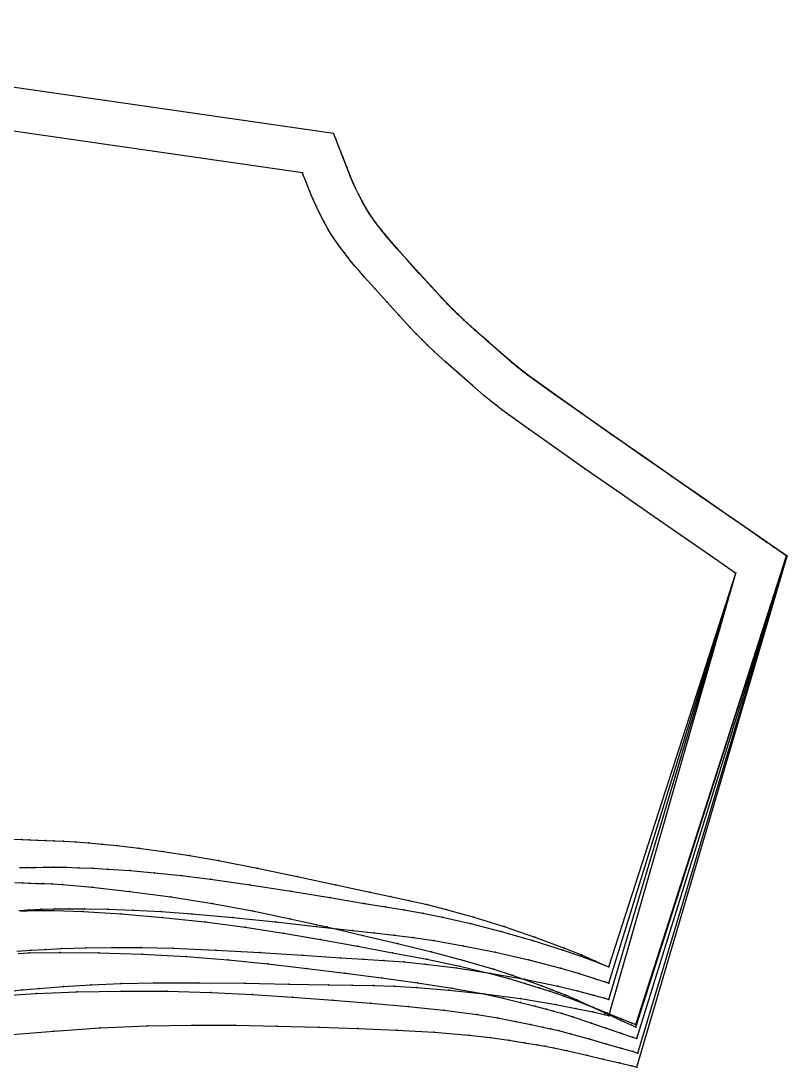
# Model space of a CAD drawing. Extents: x 50 to 2594, y 47 to 2136.
# Drawn here: x 1887.3 to 2028.8, y 850.3 to 1043.6 of the extents above; entities that cross this region are included whole.
import ezdxf

# ---------------------------------------------------------------- set-up
doc = ezdxf.new("R2010")
doc.units = 0

# ---------------------------------------------------------------- blocks, each defined once
blk = doc.blocks.new('837.DELANTERO_XS')
at = {"layer": '1'}
blk.add_lwpolyline([(1886.136, 884.395), (1887.575, 884.333), (1888.858, 884.263), (1890.085, 884.223), (1891.44, 884.19), (1893.029, 884.136), (1894.959, 884.029), (1900.442, 883.548), (1907.32, 882.757), (1914.946, 881.722), (1922.668, 880.507), (1930.038, 879.157), (1937.018, 877.711), (1943.781, 876.191), (1950.498, 874.618), (1956.839, 873.114), (1963.099, 871.578), (1969.086, 870.006), (1974.605, 868.394), (1977.983, 867.286), (1980.968, 866.23), (1983.475, 865.297), (1985.414, 864.56), (1986.66, 864.087), (1987.989, 863.551), (1989.962, 862.689), (1993.142, 861.243), (1995.645, 860.088), (1998.158, 858.922), (2000.096, 858.022), (2000.872, 857.66), (2028.671, 944.769), (2027.455, 945.61), (2026.226, 946.459), (2024.998, 947.309), (2023.783, 948.149), (2018.07, 952.1), (2012.715, 955.807), (2007.42, 959.481), (2001.886, 963.333), (1996.256, 967.265), (1990.704, 971.159), (1985.799, 974.621), (1982.106, 977.262), (1980.92, 978.13), (1979.95, 978.869), (1979.023, 979.613), (1977.97, 980.496), (1975.92, 982.261), (1973.526, 984.357), (1971.122, 986.495), (1969.04, 988.386), (1967.914, 989.442), (1966.958, 990.381), (1966.025, 991.343), (1964.967, 992.47), (1963.019, 994.579), (1960.791, 997.017), (1958.582, 999.46), (1956.693, 1001.581), (1955.829, 1002.571), (1955.121, 1003.403), (1954.509, 1004.141), (1953.933, 1004.851), (1953.366, 1005.563), (1952.784, 1006.325), (1952.19, 1007.15), (1951.59, 1008.053), (1950.902, 1009.194), (1950.238, 1010.392), (1949.622, 1011.579), (1949.079, 1012.689), (1948.577, 1013.786), (1948.084, 1014.954), (1947.493, 1016.432), (1946.699, 1018.461), (1946.325, 1019.42), (1945.913, 1020.475), (1945.47, 1021.608), (1945.004, 1022.8), (1776.781, 1047.059)], dxfattribs=at)
at = {"layer": '14'}
blk.add_lwpolyline([(1885.832, 892.414), (1887.398, 892.364), (1888.863, 892.29), (1890.287, 892.233), (1891.805, 892.183), (1893.413, 892.126), (1895.104, 892.052), (1897.35, 891.918), (1899.736, 891.736), (1902.278, 891.504), (1904.992, 891.221), (1909.057, 890.742), (1913.517, 890.139), (1918.406, 889.384), (1923.76, 888.453), (1930.916, 887.063), (1938.305, 885.524), (1945.411, 883.994), (1951.715, 882.63), (1955.512, 881.822), (1958.935, 881.08), (1962.28, 880.305), (1965.84, 879.399), (1970.932, 877.965), (1976.495, 876.247), (1982.191, 874.326), (1987.678, 872.282), (1990.802, 871.008), (1993.409, 869.888), (1995.197, 869.091), (1995.86, 868.788), (2019.298, 941.524), (2019.282, 941.535), (2019.265, 941.546), (2019.249, 941.558), (2019.233, 941.569), (2014.553, 944.821), (2009.215, 948.518), (2003.405, 952.541), (1997.312, 956.77), (1991.442, 960.862), (1985.895, 964.751), (1981.081, 968.153), (1977.408, 970.786), (1976.113, 971.739), (1975.023, 972.57), (1973.972, 973.412), (1972.793, 974.397), (1970.657, 976.232), (1968.209, 978.374), (1965.758, 980.556), (1963.61, 982.511), (1962.378, 983.668), (1961.317, 984.71), (1960.277, 985.779), (1959.113, 987.017), (1957.104, 989.192), (1954.841, 991.669), (1952.609, 994.14), (1950.689, 996.293), (1949.771, 997.343), (1949.01, 998.235), (1948.338, 999.044), (1947.691, 999.847), (1947.002, 1000.725), (1946.286, 1001.672), (1945.558, 1002.687), (1944.833, 1003.77), (1944.033, 1005.074), (1943.265, 1006.439), (1942.537, 1007.839), (1941.856, 1009.251), (1941.2, 1010.714), (1940.573, 1012.207), (1939.944, 1013.776), (1939.281, 1015.464), (1939.273, 1015.485), (1939.265, 1015.506), (1939.257, 1015.528), (1939.248, 1015.549), (1768.781, 1040.13)], dxfattribs=at)
at = {"layer": '2'}
for p in [(1945.004, 1022.8), (1939.248, 1015.549), (2028.671, 944.769), (2019.298, 941.524), (1995.86, 868.788), (2000.872, 857.66)]:
    blk.add_point(p, dxfattribs=at)
at = {"layer": '3'}
for p in [(1945.47, 1021.608), (1945.913, 1020.475), (1946.325, 1019.42), (1946.699, 1018.461), (1939.257, 1015.528), (1939.265, 1015.506), (1939.273, 1015.485), (1939.281, 1015.464), (1947.493, 1016.432), (1948.084, 1014.954), (1939.944, 1013.776), (1948.577, 1013.786), (1940.573, 1012.207), (1949.079, 1012.689), (1949.622, 1011.579), (1941.2, 1010.714), (1941.856, 1009.251), (1950.238, 1010.392), (1950.902, 1009.194), (1942.537, 1007.839), (1951.59, 1008.053), (1952.19, 1007.15), (1943.265, 1006.439), (1952.784, 1006.325), (1953.366, 1005.563), (1944.033, 1005.074), (1944.833, 1003.77), (1953.933, 1004.851), (1954.509, 1004.141), (1955.121, 1003.403), (1945.558, 1002.687), (1946.286, 1001.672), (1955.829, 1002.571), (1956.693, 1001.581), (1947.002, 1000.725), (1947.691, 999.847), (1958.582, 999.46), (1948.338, 999.044), (1949.01, 998.235), (1949.771, 997.343), (1950.689, 996.293), (1960.791, 997.017), (1952.609, 994.14), (1963.019, 994.579), (1954.841, 991.669), (1964.967, 992.47), (1966.025, 991.343), (1966.958, 990.381), (1957.104, 989.192), (1967.914, 989.442), (1969.04, 988.386), (1959.113, 987.017), (1971.122, 986.495), (1960.277, 985.779), (1961.317, 984.71), (1973.526, 984.357), (1962.378, 983.668), (1963.61, 982.511), (1975.92, 982.261), (1965.758, 980.556), (1977.97, 980.496), (1968.209, 978.374), (1979.023, 979.613), (1979.95, 978.869), (1980.92, 978.13), (1970.657, 976.232), (1982.106, 977.262), (1972.793, 974.397), (1985.799, 974.621), (1973.972, 973.412), (1975.023, 972.57), (1976.113, 971.739), (1977.408, 970.786), (1990.704, 971.159), (1981.081, 968.153), (1996.256, 967.265), (1985.895, 964.751), (2001.886, 963.333), (1991.442, 960.862), (2007.42, 959.481), (1997.312, 956.77), (2012.715, 955.807), (2003.405, 952.541), (2018.07, 952.1), (2009.215, 948.518), (2023.783, 948.149), (2024.998, 947.309), (2026.226, 946.459), (2027.455, 945.61), (2014.553, 944.821), (2019.233, 941.569), (2019.249, 941.558), (2019.265, 941.546), (2019.282, 941.535), (1887.398, 892.364), (1888.863, 892.29), (1890.287, 892.233), (1891.805, 892.183), (1893.413, 892.126), (1895.104, 892.052), (1897.35, 891.918), (1899.736, 891.736), (1902.278, 891.504), (1904.992, 891.221), (1909.057, 890.742), (1913.517, 890.139), (1918.406, 889.384), (1923.76, 888.453), (1930.916, 887.063), (1938.305, 885.524), (1887.575, 884.333), (1888.858, 884.263), (1890.085, 884.223), (1891.44, 884.19), (1893.029, 884.136), (1894.959, 884.029), (1900.442, 883.548), (1945.411, 883.994), (1907.32, 882.757), (1914.946, 881.722), (1951.715, 882.63), (1955.512, 881.822), (1922.668, 880.507), (1958.935, 881.08), (1962.28, 880.305), (1930.038, 879.157), (1937.018, 877.711), (1965.84, 879.399), (1970.932, 877.965), (1943.781, 876.191), (1976.495, 876.247), (1950.498, 874.618), (1982.191, 874.326), (1956.839, 873.114), (1987.678, 872.282), (1963.099, 871.578), (1969.086, 870.006), (1990.802, 871.008), (1993.409, 869.888), (1974.605, 868.394), (1995.197, 869.091), (1977.983, 867.286), (1980.968, 866.23), (1983.475, 865.297), (1985.414, 864.56), (1986.66, 864.087), (1987.989, 863.551), (1989.962, 862.689), (1993.142, 861.243), (1995.645, 860.088), (1998.158, 858.922), (2000.096, 858.022)]:
    blk.add_point(p, dxfattribs=at)
blk = doc.blocks.new('837.DELANTERO_S')
at = {"layer": '1'}
blk.add_lwpolyline([(1887.119, 879.158), (1888.352, 879.18), (1889.713, 879.216), (1891.309, 879.242), (1893.25, 879.233), (1898.774, 879.029), (1905.714, 878.585), (1913.415, 877.933), (1921.223, 877.106), (1928.685, 876.126), (1935.759, 875.03), (1942.62, 873.848), (1949.437, 872.612), (1955.874, 871.425), (1962.232, 870.202), (1968.316, 868.929), (1973.934, 867.592), (1977.378, 866.652), (1980.427, 865.744), (1982.988, 864.935), (1984.971, 864.294), (1986.245, 863.884), (1987.605, 863.413), (1989.628, 862.649), (1992.891, 861.36), (1995.46, 860.328), (1998.041, 859.286), (2000.03, 858.481), (2000.826, 858.158), (2028.671, 944.769), (2027.455, 945.61), (2026.226, 946.459), (2024.998, 947.309), (2023.783, 948.149), (2018.07, 952.1), (2012.715, 955.807), (2007.42, 959.481), (2001.886, 963.333), (1996.256, 967.265), (1990.704, 971.159), (1985.799, 974.621), (1982.106, 977.262), (1980.92, 978.13), (1979.95, 978.869), (1979.023, 979.613), (1977.97, 980.496), (1975.92, 982.261), (1973.526, 984.357), (1971.122, 986.495), (1969.04, 988.386), (1967.914, 989.442), (1966.958, 990.381), (1966.025, 991.343), (1964.967, 992.47), (1963.019, 994.579), (1960.791, 997.017), (1958.582, 999.46), (1956.693, 1001.581), (1955.829, 1002.571), (1955.121, 1003.403), (1954.509, 1004.141), (1953.933, 1004.851), (1953.366, 1005.563), (1952.784, 1006.325), (1952.19, 1007.15), (1951.59, 1008.053), (1950.902, 1009.194), (1950.238, 1010.392), (1949.622, 1011.579), (1949.079, 1012.689), (1948.577, 1013.786), (1948.084, 1014.954), (1947.493, 1016.432), (1946.699, 1018.461), (1946.325, 1019.42), (1945.913, 1020.475), (1945.47, 1021.608), (1945.004, 1022.8), (1776.781, 1047.059)], dxfattribs=at)
at = {"layer": '14'}
blk.add_lwpolyline([(1886.976, 887.157), (1888.412, 887.169), (1889.943, 887.194), (1891.565, 887.216), (1893.271, 887.225), (1895.539, 887.202), (1897.95, 887.136), (1900.52, 887.028), (1903.267, 886.878), (1907.383, 886.597), (1911.903, 886.21), (1916.863, 885.692), (1922.298, 885.019), (1929.572, 883.974), (1937.087, 882.79), (1944.317, 881.601), (1950.731, 880.54), (1954.594, 879.914), (1958.077, 879.336), (1961.482, 878.722), (1965.112, 877.986), (1970.309, 876.794), (1975.995, 875.34), (1981.824, 873.687), (1987.45, 871.901), (1990.658, 870.773), (1993.338, 869.774), (1995.177, 869.061), (1995.86, 868.788), (2019.298, 941.524), (2019.282, 941.535), (2019.265, 941.546), (2019.249, 941.558), (2019.233, 941.569), (2014.553, 944.821), (2009.215, 948.518), (2003.405, 952.541), (1997.312, 956.77), (1991.442, 960.862), (1985.895, 964.751), (1981.081, 968.153), (1977.408, 970.786), (1976.113, 971.739), (1975.023, 972.57), (1973.972, 973.412), (1972.793, 974.397), (1970.657, 976.232), (1968.209, 978.374), (1965.758, 980.556), (1963.61, 982.511), (1962.378, 983.668), (1961.317, 984.71), (1960.277, 985.779), (1959.113, 987.017), (1957.104, 989.192), (1954.841, 991.669), (1952.609, 994.14), (1950.689, 996.293), (1949.771, 997.343), (1949.01, 998.235), (1948.338, 999.044), (1947.691, 999.847), (1947.002, 1000.725), (1946.286, 1001.672), (1945.558, 1002.687), (1944.833, 1003.77), (1944.033, 1005.074), (1943.265, 1006.439), (1942.537, 1007.839), (1941.856, 1009.251), (1941.2, 1010.714), (1940.573, 1012.207), (1939.944, 1013.776), (1939.281, 1015.464), (1939.273, 1015.485), (1939.265, 1015.506), (1939.257, 1015.528), (1939.248, 1015.549), (1768.781, 1040.13)], dxfattribs=at)
at = {"layer": '2'}
for p in [(1945.004, 1022.8), (1939.248, 1015.549), (2028.671, 944.769), (2019.298, 941.524), (1995.86, 868.788), (2000.826, 858.158)]:
    blk.add_point(p, dxfattribs=at)
at = {"layer": '3'}
for p in [(1945.47, 1021.608), (1945.913, 1020.475), (1946.325, 1019.42), (1946.699, 1018.461), (1939.257, 1015.528), (1939.265, 1015.506), (1939.273, 1015.485), (1939.281, 1015.464), (1947.493, 1016.432), (1948.084, 1014.954), (1939.944, 1013.776), (1948.577, 1013.786), (1940.573, 1012.207), (1949.079, 1012.689), (1949.622, 1011.579), (1941.2, 1010.714), (1941.856, 1009.251), (1950.238, 1010.392), (1950.902, 1009.194), (1942.537, 1007.839), (1951.59, 1008.053), (1952.19, 1007.15), (1943.265, 1006.439), (1952.784, 1006.325), (1953.366, 1005.563), (1944.033, 1005.074), (1944.833, 1003.77), (1953.933, 1004.851), (1954.509, 1004.141), (1955.121, 1003.403), (1945.558, 1002.687), (1946.286, 1001.672), (1955.829, 1002.571), (1956.693, 1001.581), (1947.002, 1000.725), (1947.691, 999.847), (1958.582, 999.46), (1948.338, 999.044), (1949.01, 998.235), (1949.771, 997.343), (1950.689, 996.293), (1960.791, 997.017), (1952.609, 994.14), (1963.019, 994.579), (1954.841, 991.669), (1964.967, 992.47), (1966.025, 991.343), (1966.958, 990.381), (1957.104, 989.192), (1967.914, 989.442), (1969.04, 988.386), (1959.113, 987.017), (1971.122, 986.495), (1960.277, 985.779), (1961.317, 984.71), (1973.526, 984.357), (1962.378, 983.668), (1963.61, 982.511), (1975.92, 982.261), (1965.758, 980.556), (1977.97, 980.496), (1968.209, 978.374), (1979.023, 979.613), (1979.95, 978.869), (1980.92, 978.13), (1970.657, 976.232), (1982.106, 977.262), (1972.793, 974.397), (1985.799, 974.621), (1973.972, 973.412), (1975.023, 972.57), (1976.113, 971.739), (1977.408, 970.786), (1990.704, 971.159), (1981.081, 968.153), (1996.256, 967.265), (1985.895, 964.751), (2001.886, 963.333), (1991.442, 960.862), (2007.42, 959.481), (1997.312, 956.77), (2012.715, 955.807), (2003.405, 952.541), (2018.07, 952.1), (2009.215, 948.518), (2023.783, 948.149), (2024.998, 947.309), (2026.226, 946.459), (2027.455, 945.61), (2014.553, 944.821), (2019.233, 941.569), (2019.249, 941.558), (2019.265, 941.546), (2019.282, 941.535), (1888.412, 887.169), (1889.943, 887.194), (1891.565, 887.216), (1893.271, 887.225), (1895.539, 887.202), (1897.95, 887.136), (1900.52, 887.028), (1903.267, 886.878), (1907.383, 886.597), (1911.903, 886.21), (1916.863, 885.692), (1922.298, 885.019), (1929.572, 883.974), (1937.087, 882.79), (1944.317, 881.601), (1950.731, 880.54), (1954.594, 879.914), (1888.352, 879.18), (1889.713, 879.216), (1891.309, 879.242), (1893.25, 879.233), (1898.774, 879.029), (1905.714, 878.585), (1913.415, 877.933), (1958.077, 879.336), (1961.482, 878.722), (1965.112, 877.986), (1921.223, 877.106), (1928.685, 876.126), (1970.309, 876.794), (1935.759, 875.03), (1942.62, 873.848), (1975.995, 875.34), (1949.437, 872.612), (1981.824, 873.687), (1987.45, 871.901), (1955.874, 871.425), (1962.232, 870.202), (1990.658, 870.773), (1968.316, 868.929), (1993.338, 869.774), (1995.177, 869.061), (1973.934, 867.592), (1977.378, 866.652), (1980.427, 865.744), (1982.988, 864.935), (1984.971, 864.294), (1986.245, 863.884), (1987.605, 863.413), (1989.628, 862.649), (1992.891, 861.36), (1995.46, 860.328), (1998.041, 859.286), (2000.03, 858.481)]:
    blk.add_point(p, dxfattribs=at)
blk = doc.blocks.new('837.DELANTERO_M')
at = {"layer": '1'}
blk.add_lwpolyline([(1886.744, 871.274), (1888.749, 871.372), (1894.467, 871.466), (1901.661, 871.39), (1909.653, 871.143), (1917.764, 870.72), (1925.526, 870.119), (1932.896, 869.378), (1940.048, 868.537), (1947.159, 867.636), (1953.875, 866.766), (1960.51, 865.854), (1966.865, 864.875), (1972.743, 863.804), (1976.353, 863.023), (1979.552, 862.254), (1982.243, 861.56), (1984.327, 861.007), (1985.666, 860.653), (1987.097, 860.242), (1989.228, 859.565), (1992.67, 858.413), (1995.382, 857.489), (1998.105, 856.556), (2000.205, 855.834), (2001.045, 855.544), (2028.71, 944.742), (2027.493, 945.583), (2026.264, 946.433), (2025.035, 947.282), (2023.82, 948.123), (2018.104, 952.075), (2012.747, 955.784), (2007.449, 959.459), (2001.913, 963.311), (1996.281, 967.245), (1990.727, 971.139), (1985.819, 974.603), (1982.124, 977.244), (1980.938, 978.112), (1979.967, 978.852), (1979.041, 979.596), (1977.987, 980.479), (1975.936, 982.244), (1973.541, 984.341), (1971.136, 986.48), (1969.053, 988.371), (1967.927, 989.428), (1966.97, 990.367), (1966.036, 991.329), (1964.978, 992.456), (1963.029, 994.566), (1960.8, 997.005), (1958.59, 999.448), (1956.7, 1001.57), (1955.836, 1002.561), (1955.128, 1003.393), (1954.515, 1004.131), (1953.939, 1004.842), (1953.372, 1005.554), (1952.789, 1006.316), (1952.195, 1007.141), (1951.595, 1008.044), (1950.907, 1009.186), (1950.242, 1010.384), (1949.626, 1011.572), (1949.083, 1012.682), (1948.58, 1013.78), (1948.087, 1014.948), (1947.496, 1016.427), (1946.701, 1018.456), (1946.327, 1019.416), (1945.914, 1020.471), (1945.472, 1021.604), (1945.006, 1022.797), (1776.781, 1047.059)], dxfattribs=at)
at = {"layer": '14'}
blk.add_lwpolyline([(1886.891, 879.249), (1888.657, 879.35), (1891.007, 879.448), (1893.506, 879.509), (1896.173, 879.536), (1899.024, 879.529), (1903.301, 879.459), (1908.001, 879.302), (1913.164, 879.034), (1918.828, 878.629), (1926.415, 877.939), (1934.259, 877.118), (1941.808, 876.276), (1948.505, 875.524), (1952.538, 875.084), (1956.176, 874.673), (1959.734, 874.22), (1963.532, 873.654), (1968.977, 872.7), (1974.941, 871.501), (1981.065, 870.104), (1986.985, 868.557), (1990.367, 867.563), (1993.196, 866.673), (1995.139, 866.033), (1995.86, 865.788), (2019.298, 941.524), (2019.282, 941.535), (2019.265, 941.546), (2019.249, 941.558), (2019.233, 941.569), (2014.553, 944.821), (2009.215, 948.518), (2003.405, 952.541), (1997.312, 956.77), (1991.442, 960.862), (1985.895, 964.751), (1981.081, 968.153), (1977.408, 970.786), (1976.113, 971.739), (1975.023, 972.57), (1973.972, 973.412), (1972.793, 974.397), (1970.657, 976.232), (1968.209, 978.374), (1965.758, 980.556), (1963.61, 982.511), (1962.378, 983.668), (1961.317, 984.71), (1960.277, 985.779), (1959.113, 987.017), (1957.104, 989.192), (1954.841, 991.669), (1952.609, 994.14), (1950.689, 996.293), (1949.771, 997.343), (1949.01, 998.235), (1948.338, 999.044), (1947.691, 999.847), (1947.002, 1000.725), (1946.286, 1001.672), (1945.558, 1002.687), (1944.833, 1003.77), (1944.033, 1005.074), (1943.265, 1006.439), (1942.537, 1007.839), (1941.856, 1009.251), (1941.2, 1010.714), (1940.573, 1012.207), (1939.944, 1013.776), (1939.281, 1015.464), (1939.273, 1015.485), (1939.265, 1015.506), (1939.257, 1015.528), (1939.248, 1015.549), (1768.781, 1040.13)], dxfattribs=at)
at = {"layer": '2'}
for p in [(1945.006, 1022.797), (1939.248, 1015.549), (2028.71, 944.742), (2019.298, 941.524), (1995.86, 865.788), (2001.045, 855.544)]:
    blk.add_point(p, dxfattribs=at)
at = {"layer": '3'}
for p in [(1945.472, 1021.604), (1945.914, 1020.471), (1946.327, 1019.416), (1946.701, 1018.456), (1939.257, 1015.528), (1939.265, 1015.506), (1939.273, 1015.485), (1939.281, 1015.464), (1947.496, 1016.427), (1948.087, 1014.948), (1939.944, 1013.776), (1948.58, 1013.78), (1940.573, 1012.207), (1949.083, 1012.682), (1949.626, 1011.572), (1941.2, 1010.714), (1941.856, 1009.251), (1950.242, 1010.384), (1950.907, 1009.186), (1942.537, 1007.839), (1951.595, 1008.044), (1952.195, 1007.141), (1943.265, 1006.439), (1952.789, 1006.316), (1953.372, 1005.554), (1944.033, 1005.074), (1944.833, 1003.77), (1953.939, 1004.842), (1954.515, 1004.131), (1955.128, 1003.393), (1945.558, 1002.687), (1946.286, 1001.672), (1955.836, 1002.561), (1956.7, 1001.57), (1947.002, 1000.725), (1947.691, 999.847), (1958.59, 999.448), (1948.338, 999.044), (1949.01, 998.235), (1949.771, 997.343), (1950.689, 996.293), (1960.8, 997.005), (1952.609, 994.14), (1963.029, 994.566), (1954.841, 991.669), (1964.978, 992.456), (1966.036, 991.329), (1966.97, 990.367), (1957.104, 989.192), (1967.927, 989.428), (1969.053, 988.371), (1959.113, 987.017), (1971.136, 986.48), (1960.277, 985.779), (1961.317, 984.71), (1973.541, 984.341), (1962.378, 983.668), (1963.61, 982.511), (1975.936, 982.244), (1965.758, 980.556), (1977.987, 980.479), (1968.209, 978.374), (1979.041, 979.596), (1979.967, 978.852), (1980.938, 978.112), (1970.657, 976.232), (1982.124, 977.244), (1972.793, 974.397), (1985.819, 974.603), (1973.972, 973.412), (1975.023, 972.57), (1976.113, 971.739), (1977.408, 970.786), (1990.727, 971.139), (1981.081, 968.153), (1996.281, 967.245), (1985.895, 964.751), (2001.913, 963.311), (1991.442, 960.862), (2007.449, 959.459), (1997.312, 956.77), (2012.747, 955.784), (2003.405, 952.541), (2018.104, 952.075), (2009.215, 948.518), (2023.82, 948.123), (2025.035, 947.282), (2026.264, 946.433), (2027.493, 945.583), (2014.553, 944.821), (2019.233, 941.569), (2019.249, 941.558), (2019.265, 941.546), (2019.282, 941.535), (1896.173, 879.536), (1899.024, 879.529), (1888.657, 879.35), (1891.007, 879.448), (1893.506, 879.509), (1903.301, 879.459), (1908.001, 879.302), (1913.164, 879.034), (1918.828, 878.629), (1926.415, 877.939), (1934.259, 877.118), (1941.808, 876.276), (1948.505, 875.524), (1952.538, 875.084), (1956.176, 874.673), (1959.734, 874.22), (1963.532, 873.654), (1968.977, 872.7), (1888.749, 871.372), (1894.467, 871.466), (1901.661, 871.39), (1909.653, 871.143), (1917.764, 870.72), (1925.526, 870.119), (1974.941, 871.501), (1981.065, 870.104), (1932.896, 869.378), (1940.048, 868.537), (1986.985, 868.557), (1947.159, 867.636), (1953.875, 866.766), (1990.367, 867.563), (1993.196, 866.673), (1995.139, 866.033), (1960.51, 865.854), (1966.865, 864.875), (1972.743, 863.804), (1976.353, 863.023), (1979.552, 862.254), (1982.243, 861.56), (1984.327, 861.007), (1985.666, 860.653), (1987.097, 860.242), (1989.228, 859.565), (1992.67, 858.413), (1995.382, 857.489), (1998.105, 856.556), (2000.205, 855.834)]:
    blk.add_point(p, dxfattribs=at)
blk = doc.blocks.new('837.DELANTERO_L')
at = {"layer": '1'}
blk.add_lwpolyline([(1884.219, 863.498), (1890.131, 863.89), (1897.579, 864.182), (1905.862, 864.336), (1914.278, 864.316), (1922.341, 864.094), (1930.005, 863.705), (1937.449, 863.203), (1944.854, 862.636), (1951.848, 862.081), (1958.761, 861.478), (1965.388, 860.792), (1971.526, 859.986), (1975.301, 859.364), (1978.651, 858.732), (1981.472, 858.152), (1983.656, 857.687), (1985.06, 857.39), (1986.562, 857.038), (1988.802, 856.447), (1992.423, 855.432), (1995.277, 854.615), (1998.143, 853.79), (2000.352, 853.151), (2001.237, 852.894), (2028.747, 944.716), (2027.53, 945.557), (2026.301, 946.407), (2025.072, 947.257), (2023.856, 948.097), (2018.138, 952.051), (2012.778, 955.76), (2007.478, 959.436), (2001.94, 963.29), (1996.305, 967.225), (1990.749, 971.12), (1985.839, 974.585), (1982.143, 977.227), (1980.956, 978.095), (1979.985, 978.835), (1979.058, 979.579), (1978.004, 980.463), (1975.951, 982.228), (1973.556, 984.326), (1971.149, 986.465), (1969.065, 988.357), (1967.939, 989.414), (1966.982, 990.353), (1966.048, 991.316), (1964.989, 992.443), (1963.039, 994.554), (1960.809, 996.994), (1958.598, 999.438), (1956.707, 1001.56), (1955.843, 1002.551), (1955.134, 1003.383), (1954.521, 1004.122), (1953.945, 1004.833), (1953.378, 1005.545), (1952.794, 1006.307), (1952.2, 1007.132), (1951.6, 1008.036), (1950.911, 1009.178), (1950.246, 1010.377), (1949.629, 1011.565), (1949.086, 1012.676), (1948.583, 1013.774), (1948.09, 1014.942), (1947.498, 1016.421), (1946.704, 1018.452), (1946.329, 1019.412), (1945.916, 1020.467), (1945.473, 1021.601), (1945.007, 1022.794), (1776.781, 1047.059)], dxfattribs=at)
at = {"layer": '14'}
blk.add_lwpolyline([(1886.474, 871.694), (1889.063, 871.883), (1891.826, 872.044), (1894.782, 872.18), (1899.219, 872.322), (1904.1, 872.395), (1909.466, 872.375), (1915.358, 872.24), (1923.257, 871.904), (1931.431, 871.446), (1939.299, 870.952), (1946.28, 870.508), (1950.483, 870.254), (1954.274, 870.01), (1957.986, 869.719), (1961.951, 869.322), (1967.644, 868.606), (1973.887, 867.662), (1980.306, 866.521), (1986.521, 865.214), (1990.077, 864.352), (1993.054, 863.572), (1995.1, 863.006), (1995.86, 862.788), (2019.298, 941.524), (2019.282, 941.535), (2019.265, 941.546), (2019.249, 941.558), (2019.233, 941.569), (2014.553, 944.821), (2009.215, 948.518), (2003.405, 952.541), (1997.312, 956.77), (1991.442, 960.862), (1985.895, 964.751), (1981.081, 968.153), (1977.408, 970.786), (1976.113, 971.739), (1975.023, 972.57), (1973.972, 973.412), (1972.793, 974.397), (1970.657, 976.232), (1968.209, 978.374), (1965.758, 980.556), (1963.61, 982.511), (1962.378, 983.668), (1961.317, 984.71), (1960.277, 985.779), (1959.113, 987.017), (1957.104, 989.192), (1954.841, 991.669), (1952.609, 994.14), (1950.689, 996.293), (1949.771, 997.343), (1949.01, 998.235), (1948.338, 999.044), (1947.691, 999.847), (1947.002, 1000.725), (1946.286, 1001.672), (1945.558, 1002.687), (1944.833, 1003.77), (1944.033, 1005.074), (1943.265, 1006.439), (1942.537, 1007.839), (1941.856, 1009.251), (1941.2, 1010.714), (1940.573, 1012.207), (1939.944, 1013.776), (1939.281, 1015.464), (1939.273, 1015.485), (1939.265, 1015.506), (1939.257, 1015.528), (1939.248, 1015.549), (1768.781, 1040.13)], dxfattribs=at)
at = {"layer": '2'}
for p in [(1945.007, 1022.794), (1939.248, 1015.549), (2028.747, 944.716), (2019.298, 941.524), (1995.86, 862.788), (2001.237, 852.894)]:
    blk.add_point(p, dxfattribs=at)
at = {"layer": '3'}
for p in [(1945.473, 1021.601), (1945.916, 1020.467), (1946.329, 1019.412), (1946.704, 1018.452), (1939.257, 1015.528), (1939.265, 1015.506), (1939.273, 1015.485), (1939.281, 1015.464), (1947.498, 1016.421), (1948.09, 1014.942), (1939.944, 1013.776), (1948.583, 1013.774), (1940.573, 1012.207), (1949.086, 1012.676), (1949.629, 1011.565), (1941.2, 1010.714), (1941.856, 1009.251), (1950.246, 1010.377), (1950.911, 1009.178), (1942.537, 1007.839), (1951.6, 1008.036), (1952.2, 1007.132), (1943.265, 1006.439), (1952.794, 1006.307), (1953.378, 1005.545), (1944.033, 1005.074), (1944.833, 1003.77), (1953.945, 1004.833), (1954.521, 1004.122), (1955.134, 1003.383), (1945.558, 1002.687), (1946.286, 1001.672), (1955.843, 1002.551), (1956.707, 1001.56), (1947.002, 1000.725), (1947.691, 999.847), (1958.598, 999.438), (1948.338, 999.044), (1949.01, 998.235), (1949.771, 997.343), (1950.689, 996.293), (1960.809, 996.994), (1952.609, 994.14), (1963.039, 994.554), (1954.841, 991.669), (1964.989, 992.443), (1966.048, 991.316), (1966.982, 990.353), (1957.104, 989.192), (1967.939, 989.414), (1969.065, 988.357), (1959.113, 987.017), (1971.149, 986.465), (1960.277, 985.779), (1961.317, 984.71), (1973.556, 984.326), (1962.378, 983.668), (1963.61, 982.511), (1975.951, 982.228), (1965.758, 980.556), (1978.004, 980.463), (1968.209, 978.374), (1979.058, 979.579), (1979.985, 978.835), (1970.657, 976.232), (1980.956, 978.095), (1982.143, 977.227), (1972.793, 974.397), (1985.839, 974.585), (1973.972, 973.412), (1975.023, 972.57), (1976.113, 971.739), (1977.408, 970.786), (1990.749, 971.12), (1981.081, 968.153), (1996.305, 967.225), (1985.895, 964.751), (2001.94, 963.29), (1991.442, 960.862), (2007.478, 959.436), (1997.312, 956.77), (2012.778, 955.76), (2003.405, 952.541), (2018.138, 952.051), (2009.215, 948.518), (2023.856, 948.097), (2025.072, 947.257), (2026.301, 946.407), (2027.53, 945.557), (2014.553, 944.821), (2019.233, 941.569), (2019.249, 941.558), (2019.265, 941.546), (2019.282, 941.535), (1889.063, 871.883), (1891.826, 872.044), (1894.782, 872.18), (1899.219, 872.322), (1904.1, 872.395), (1909.466, 872.375), (1915.358, 872.24), (1923.257, 871.904), (1931.431, 871.446), (1939.299, 870.952), (1946.28, 870.508), (1950.483, 870.254), (1954.274, 870.01), (1957.986, 869.719), (1961.951, 869.322), (1967.644, 868.606), (1973.887, 867.662), (1980.306, 866.521), (1897.579, 864.182), (1905.862, 864.336), (1914.278, 864.316), (1922.341, 864.094), (1986.521, 865.214), (1990.077, 864.352), (1890.131, 863.89), (1930.005, 863.705), (1937.449, 863.203), (1944.854, 862.636), (1993.054, 863.572), (1995.1, 863.006), (1951.848, 862.081), (1958.761, 861.478), (1965.388, 860.792), (1971.526, 859.986), (1975.301, 859.364), (1978.651, 858.732), (1981.472, 858.152), (1983.656, 857.687), (1985.06, 857.39), (1986.562, 857.038), (1988.802, 856.447), (1992.423, 855.432), (1995.277, 854.615), (1998.143, 853.79), (2000.352, 853.151)]:
    blk.add_point(p, dxfattribs=at)
blk = doc.blocks.new('837.DELANTERO_XL')
at = {"layer": '1'}
blk.add_lwpolyline([(1885.619, 856.295), (1893.307, 856.957), (1901.864, 857.517), (1910.568, 857.902), (1918.917, 858.062), (1926.86, 858.031), (1934.583, 857.871), (1942.268, 857.643), (1949.527, 857.406), (1956.705, 857.117), (1963.591, 856.728), (1969.977, 856.191), (1973.911, 855.73), (1977.406, 855.238), (1980.35, 854.775), (1982.632, 854.4), (1984.098, 854.161), (1985.668, 853.869), (1988.013, 853.366), (1991.807, 852.492), (1994.797, 851.785), (1997.801, 851.069), (2000.116, 850.515), (2001.044, 850.293), (2028.784, 944.69), (2027.567, 945.532), (2026.336, 946.382), (2025.107, 947.232), (2023.891, 948.073), (2018.17, 952.028), (2012.808, 955.738), (2007.506, 959.415), (2001.966, 963.27), (1996.328, 967.205), (1990.77, 971.102), (1985.858, 974.567), (1982.16, 977.21), (1980.973, 978.079), (1980.002, 978.818), (1979.074, 979.563), (1978.02, 980.447), (1975.966, 982.213), (1973.57, 984.311), (1971.162, 986.451), (1969.077, 988.343), (1967.95, 989.4), (1966.993, 990.34), (1966.059, 991.303), (1964.999, 992.431), (1963.049, 994.542), (1960.818, 996.983), (1958.606, 999.427), (1956.714, 1001.55), (1955.849, 1002.542), (1955.14, 1003.374), (1954.527, 1004.113), (1953.95, 1004.824), (1953.383, 1005.536), (1952.8, 1006.298), (1952.205, 1007.124), (1951.605, 1008.028), (1950.915, 1009.171), (1950.25, 1010.37), (1949.633, 1011.558), (1949.089, 1012.669), (1948.586, 1013.768), (1948.092, 1014.936), (1947.501, 1016.416), (1946.706, 1018.447), (1946.331, 1019.407), (1945.918, 1020.463), (1945.475, 1021.597), (1945.008, 1022.791), (1776.781, 1047.059)], dxfattribs=at)
at = {"layer": '14'}
blk.add_lwpolyline([(1884.619, 864.256), (1887.479, 864.552), (1890.54, 864.83), (1895.138, 865.184), (1900.199, 865.487), (1905.767, 865.716), (1911.888, 865.85), (1920.1, 865.869), (1928.603, 865.774), (1936.789, 865.628), (1944.054, 865.492), (1948.427, 865.424), (1952.372, 865.347), (1956.238, 865.218), (1960.371, 864.99), (1966.311, 864.513), (1972.833, 863.823), (1979.546, 862.937), (1986.056, 861.871), (1989.786, 861.142), (1992.912, 860.471), (1995.061, 859.979), (1995.86, 859.788), (2019.298, 941.524), (2019.282, 941.535), (2019.265, 941.546), (2019.249, 941.558), (2019.233, 941.569), (2014.553, 944.821), (2009.215, 948.518), (2003.405, 952.541), (1997.312, 956.77), (1991.442, 960.862), (1985.895, 964.751), (1981.081, 968.153), (1977.408, 970.786), (1976.113, 971.739), (1975.023, 972.57), (1973.972, 973.412), (1972.793, 974.397), (1970.657, 976.232), (1968.209, 978.374), (1965.758, 980.556), (1963.61, 982.511), (1962.378, 983.668), (1961.317, 984.71), (1960.277, 985.779), (1959.113, 987.017), (1957.104, 989.192), (1954.841, 991.669), (1952.609, 994.14), (1950.689, 996.293), (1949.771, 997.343), (1949.01, 998.235), (1948.338, 999.044), (1947.691, 999.847), (1947.002, 1000.725), (1946.286, 1001.672), (1945.558, 1002.687), (1944.833, 1003.77), (1944.033, 1005.074), (1943.265, 1006.439), (1942.537, 1007.839), (1941.856, 1009.251), (1941.2, 1010.714), (1940.573, 1012.207), (1939.944, 1013.776), (1939.281, 1015.464), (1939.273, 1015.485), (1939.265, 1015.506), (1939.257, 1015.528), (1939.248, 1015.549), (1768.781, 1040.13)], dxfattribs=at)
at = {"layer": '2'}
for p in [(1945.008, 1022.791), (1939.248, 1015.549), (2028.784, 944.69), (2019.298, 941.524), (1995.86, 859.788), (2001.044, 850.293)]:
    blk.add_point(p, dxfattribs=at)
at = {"layer": '3'}
for p in [(1945.475, 1021.597), (1945.918, 1020.463), (1946.331, 1019.407), (1946.706, 1018.447), (1939.257, 1015.528), (1939.265, 1015.506), (1939.273, 1015.485), (1939.281, 1015.464), (1947.501, 1016.416), (1948.092, 1014.936), (1939.944, 1013.776), (1948.586, 1013.768), (1940.573, 1012.207), (1949.089, 1012.669), (1949.633, 1011.558), (1941.2, 1010.714), (1941.856, 1009.251), (1950.25, 1010.37), (1950.915, 1009.171), (1942.537, 1007.839), (1951.605, 1008.028), (1952.205, 1007.124), (1943.265, 1006.439), (1952.8, 1006.298), (1953.383, 1005.536), (1944.033, 1005.074), (1944.833, 1003.77), (1953.95, 1004.824), (1954.527, 1004.113), (1955.14, 1003.374), (1945.558, 1002.687), (1946.286, 1001.672), (1955.849, 1002.542), (1956.714, 1001.55), (1947.002, 1000.725), (1947.691, 999.847), (1958.606, 999.427), (1948.338, 999.044), (1949.01, 998.235), (1949.771, 997.343), (1950.689, 996.293), (1960.818, 996.983), (1952.609, 994.14), (1963.049, 994.542), (1954.841, 991.669), (1964.999, 992.431), (1966.059, 991.303), (1966.993, 990.34), (1957.104, 989.192), (1967.95, 989.4), (1969.077, 988.343), (1959.113, 987.017), (1971.162, 986.451), (1960.277, 985.779), (1961.317, 984.71), (1973.57, 984.311), (1962.378, 983.668), (1963.61, 982.511), (1975.966, 982.213), (1965.758, 980.556), (1978.02, 980.447), (1968.209, 978.374), (1979.074, 979.563), (1980.002, 978.818), (1970.657, 976.232), (1980.973, 978.079), (1982.16, 977.21), (1972.793, 974.397), (1985.858, 974.567), (1973.972, 973.412), (1975.023, 972.57), (1976.113, 971.739), (1977.408, 970.786), (1990.77, 971.102), (1981.081, 968.153), (1996.328, 967.205), (1985.895, 964.751), (2001.966, 963.27), (1991.442, 960.862), (2007.506, 959.415), (1997.312, 956.77), (2012.808, 955.738), (2003.405, 952.541), (2018.17, 952.028), (2009.215, 948.518), (2023.891, 948.073), (2025.107, 947.232), (2026.336, 946.382), (2027.567, 945.532), (2014.553, 944.821), (2019.233, 941.569), (2019.249, 941.558), (2019.265, 941.546), (2019.282, 941.535), (1887.479, 864.552), (1890.54, 864.83), (1895.138, 865.184), (1900.199, 865.487), (1905.767, 865.716), (1911.888, 865.85), (1920.1, 865.869), (1928.603, 865.774), (1936.789, 865.628), (1944.054, 865.492), (1948.427, 865.424), (1952.372, 865.347), (1956.238, 865.218), (1960.371, 864.99), (1966.311, 864.513), (1972.833, 863.823), (1979.546, 862.937), (1986.056, 861.871), (1989.786, 861.142), (1992.912, 860.471), (1995.061, 859.979), (1893.307, 856.957), (1901.864, 857.517), (1910.568, 857.902), (1918.917, 858.062), (1926.86, 858.031), (1934.583, 857.871), (1942.268, 857.643), (1949.527, 857.406), (1956.705, 857.117), (1963.591, 856.728), (1969.977, 856.191), (1973.911, 855.73), (1977.406, 855.238), (1980.35, 854.775), (1982.632, 854.4), (1984.098, 854.161), (1985.668, 853.869), (1988.013, 853.366), (1991.807, 852.492), (1994.797, 851.785), (1997.801, 851.069), (2000.116, 850.515)]:
    blk.add_point(p, dxfattribs=at)

msp = doc.modelspace()

# ---------------------------------------------------------------- block references
at = {"layer": '1'}
for name in ['837.DELANTERO_XL', '837.DELANTERO_L', '837.DELANTERO_M', '837.DELANTERO_S', '837.DELANTERO_XS']:
    msp.add_blockref(name, (0, 0), dxfattribs=at)

doc.saveas('drawing.dxf')
